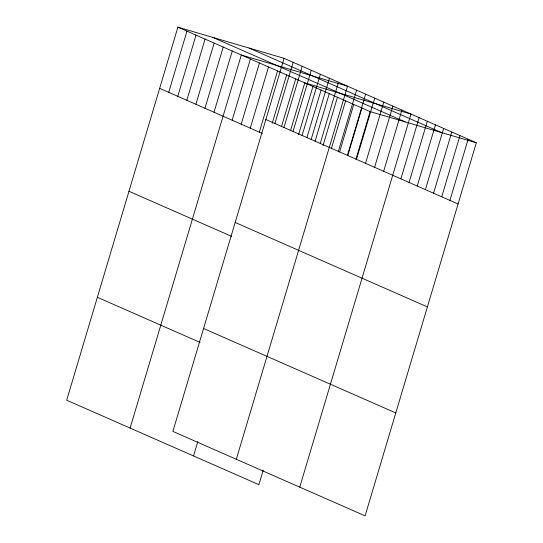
<?xml version="1.0" encoding="UTF-8"?>
<svg xmlns="http://www.w3.org/2000/svg" width="543" height="543" viewBox="0 0 543 543"><rect width="100%" height="100%" fill="white"/><g stroke="black" fill="none" stroke-linecap="round" stroke-linejoin="round"><path stroke-width="0.81" d="M284.098 58.332L172.884 431.407L365.106 515.85L476.32 142.782L284.098 58.332L177.894 27.15L66.68 400.218L258.902 484.668L263.212 470.19M168.71 92.337L186.955 31.134M177.771 96.321L196.016 35.112M186.833 100.299L205.078 39.096M195.894 104.283L214.146 43.073M204.955 108.261L223.207 47.058M214.017 112.245L232.268 51.035M130.11 428.088L241.33 55.019L347.534 86.201L236.314 459.269M232.146 120.207L250.391 58.997M241.207 124.184L259.452 62.981M250.269 128.168L268.514 66.959M259.33 132.146L277.575 70.943M272.233 123.241L286.636 74.92M274.914 123.526L293.159 62.316M281.532 126.417L295.697 78.905M283.975 127.503L302.22 66.294M193.546 455.957L197.862 441.479M290.6 130.401L304.766 82.882L410.97 114.071L299.75 487.139M293.037 131.487L311.288 70.278M298.528 134.793L312.931 86.473M302.098 135.465L320.35 74.255M306.938 137.576L321.103 90.063M311.159 139.449L329.411 78.24M315.103 141.166L329.268 93.647M320.227 143.427L338.472 82.217M323.037 145.558L337.441 97.238M331.447 148.341L345.613 100.828M338.35 151.388L356.595 90.186M339.613 151.931L353.778 104.419M347.411 155.373L365.656 94.163M347.785 155.522L361.95 108.003M355.95 159.113L370.116 111.593L177.894 27.15M356.473 159.35L374.718 98.147M365.534 163.334L383.779 102.125M374.595 167.312L392.84 106.109M383.657 171.296L401.901 110.086M400.89 178.864L419.135 117.655M409.062 182.455L427.307 121.245M417.228 186.039L435.472 124.836M425.4 189.629L443.645 128.426M433.565 193.22L451.817 132.01M441.737 196.81L459.982 135.601M449.909 200.394L468.154 139.191M370.116 111.593L476.32 142.782M249.054 48.042L441.276 132.485M212.944 37.44L405.166 121.883M265.853 119.541L458.075 203.985M159.649 88.36L262.35 133.476M235.173 222.454L427.395 306.904M128.969 191.272L231.671 236.388M203.564 328.488L395.786 412.938M97.36 297.306L200.062 342.423"/></g></svg>
